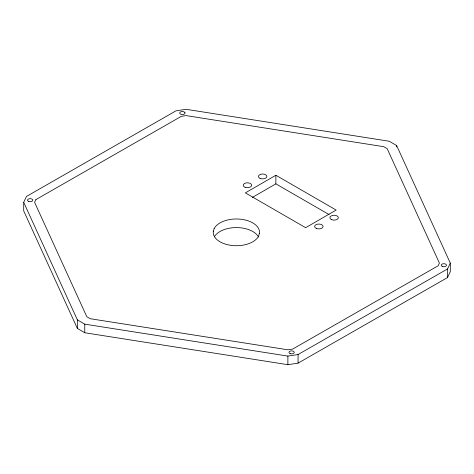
<?xml version="1.0" encoding="UTF-8"?>
<svg xmlns="http://www.w3.org/2000/svg" width="474" height="474" viewBox="0 0 474 474"><rect width="100%" height="100%" fill="white"/><g stroke="black" fill="none" stroke-linecap="round" stroke-linejoin="round"><path stroke-width="0.71" d="M23.7 202.315L26.467 196.449L175.937 110.857L186.116 109.31L389.237 141.246L396.649 145.565L450.3 263.094L450.3 271.685L447.533 277.551L298.063 363.143L287.884 364.69L84.763 332.754L77.351 328.435L23.7 210.906L23.7 202.315L77.351 319.843L77.351 328.435M447.533 277.551L447.533 268.954L450.3 263.094M275.868 175.262L245.354 192.877L305.641 227.686L336.155 210.065L275.868 175.262L275.868 183.853L329.104 214.592M252.346 197.439L275.868 183.853M77.351 319.843L84.763 324.157L287.884 356.098L298.063 354.546L447.533 268.954M213.122 231.14L213.501 231.158M259.29 233.54L259.669 233.564M396.649 145.565L396.649 146.993M298.063 354.546L298.063 363.143M287.884 356.098L287.884 364.69M84.763 324.157L84.763 332.754M214.372 236.81A23.155 13.367 0 0 1 236.609 227.579A23.155 13.367 0 0 1 258.549 237.047M214.082 228.77L213.241 232.224A23.155 13.367 0 0 0 233.161 245.591A23.155 13.367 0 0 0 258.709 235.934L259.551 232.473A23.155 13.367 0 0 0 239.631 219.112A23.155 13.367 0 0 0 214.082 228.77M35.882 199.619L34.596 202.339L86.813 316.721L90.25 318.724L287.931 349.806L292.654 349.083L438.118 265.79L439.404 263.064L387.187 148.688L383.75 146.685L186.069 115.603L181.346 116.32L35.882 199.619M184.967 112.782L184.765 112.403A2.631 1.517 0 0 0 181.613 111.568A2.631 1.517 0 0 0 179.77 113.262L179.966 113.642A2.631 1.517 0 0 0 183.118 114.477A2.631 1.517 0 0 0 184.967 112.782M260.019 178.337A4.213 2.429 0 0 0 266.821 176.814A4.213 2.429 0 0 0 261.133 174.177A4.213 2.429 0 0 0 260.019 178.337M316.508 228.504A4.213 2.429 0 0 0 323.055 226.649A4.213 2.429 0 0 0 316.993 224.303A4.213 2.429 0 0 0 316.508 228.504M245.094 187.26A4.213 2.429 0 0 0 251.641 185.399A4.213 2.429 0 0 0 245.579 183.059A4.213 2.429 0 0 0 245.094 187.26M331.776 219.711A4.213 2.429 0 0 0 338.323 217.85A4.213 2.429 0 0 0 332.262 215.51A4.213 2.429 0 0 0 331.776 219.711M442.52 266.542A2.631 1.517 0 0 0 446.472 265.227A2.631 1.517 0 0 0 442.52 263.911A2.631 1.517 0 0 0 442.52 266.542M28.298 201.254A2.631 1.517 0 0 0 32.7 200.573A2.631 1.517 0 0 0 29.483 198.713A2.631 1.517 0 0 0 28.298 201.254M290.319 353.699A2.631 1.517 0 0 0 294.265 352.383A2.631 1.517 0 0 0 290.319 351.068A2.631 1.517 0 0 0 290.319 353.699"/></g></svg>
